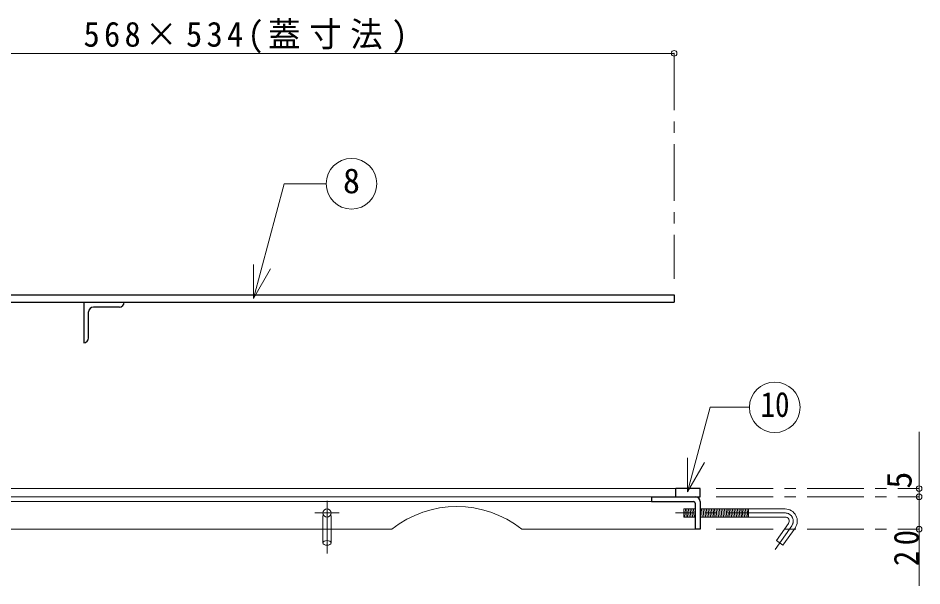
# Model space of a CAD drawing. Units: millimetres at full size, sheet at 1:7; details may follow other scales. Extents: x -1487 to 1348, y -983 to 984.
# Drawn here: x -240 to 317, y -294 to 56 of the extents above; entities that cross this region are included whole.
import ezdxf
from ezdxf.enums import TextEntityAlignment as Align

# ---------------------------------------------------------------- set-up
doc = ezdxf.new("R2010")
doc.units = ezdxf.units.MM
doc.header["$LTSCALE"] = 7
doc.header["$PDMODE"] = 32
doc.header["$PDSIZE"] = 3.5
doc.linetypes.add('CHAIN1', pattern=[8, 5, -1, 1, -1])
doc.linetypes.add('DASHED1', pattern=[1.8, 1.2, -0.6])
doc.layers.add('0-A', color=4, linetype='Continuous', lineweight=9)
doc.styles.add('ＭＳ ゴシック', font='')
doc.styles.get('ＭＳ ゴシック').set_extended_font_data('MS Gothic')

msp = doc.modelspace()

# ---------------------------------------------------------------- linework, layer by layer
at = {"layer": '0-A'}
for p, q in [((-369.857, 34.013), (164.143, 34.013)), ((170.041, -246.987), (170.45, -251.987)), ((171.045, -246.987), (171.453, -251.987)), ((172.048, -246.987), (172.456, -251.987)), ((173.051, -246.987), (173.46, -251.987)), ((174.055, -246.987), (174.463, -251.987)), ((175.058, -246.987), (175.466, -251.987)), ((176.061, -246.987), (176.47, -251.987)), ((177.065, -246.987), (177.143, -247.942)), ((180.143, -247.82), (180.483, -251.987)), ((181.078, -246.987), (181.486, -251.987)), ((182.081, -246.987), (182.49, -251.987)), ((183.085, -246.987), (183.493, -251.987)), ((184.088, -246.987), (184.496, -251.987)), ((185.091, -246.987), (185.5, -251.987)), ((186.095, -246.987), (186.503, -251.987)), ((187.098, -246.987), (187.506, -251.987)), ((188.101, -246.987), (188.51, -251.987)), ((189.105, -246.987), (189.513, -251.987)), ((190.108, -246.987), (190.516, -251.987)), ((191.111, -246.987), (191.52, -251.987)), ((192.115, -246.987), (192.523, -251.987)), ((193.118, -246.987), (193.526, -251.987)), ((194.121, -246.987), (194.53, -251.987)), ((195.125, -246.987), (195.533, -251.987)), ((196.128, -246.987), (196.536, -251.987)), ((197.131, -246.987), (197.54, -251.987)), ((198.135, -246.987), (198.543, -251.987)), ((199.138, -246.987), (199.546, -251.987)), ((200.141, -246.987), (200.55, -251.987)), ((201.145, -246.987), (201.553, -251.987)), ((202.148, -246.987), (202.556, -251.987)), ((203.151, -246.987), (203.56, -251.987)), ((204.155, -246.987), (204.563, -251.987)), ((205.158, -246.987), (205.566, -251.987)), ((206.161, -246.987), (206.57, -251.987)), ((207.165, -246.987), (207.573, -251.987)), ((208.168, -246.987), (208.576, -251.987)), ((209.171, -246.987), (209.58, -251.987)), ((210.041, -251.987), (210.041, -246.987)), ((-9.857, -259.487), (-916.857, -259.487)), ((-52.357, -259.487), (-52.357, -267.985)), ((-47.357, -259.487), (-47.357, -267.985)), ((177.143, -259.487), (70.143, -259.487))]:
    msp.add_line(p, q, dxfattribs=at)
at = {"layer": '0-A', "linetype": 'CHAIN1'}
for p, q in [((164.143, 34.013), (164.143, -104.987)), ((190.143, -234.487), (315.143, -234.487)), ((190.143, -239.487), (315.143, -239.487)), ((-49.857, -241.987), (-49.857, -274.418)), ((-57.357, -249.487), (-42.357, -249.487)), ((232.538, -249.487), (165.041, -249.487)), ((190.143, -259.487), (315.143, -259.487)), ((236.633, -257.355), (226.323, -272.08))]:
    msp.add_line(p, q, dxfattribs=at)
at = {"layer": '0-A', "color": 7, "lineweight": 18}
for p, q in [((-95.256, -117.176), (-76.297, -46.422)), ((-50.376, -46.422), (-76.297, -46.422)), ((-95.256, -117.176), (-95.256, -96.176)), ((-95.256, -117.176), (-84.756, -98.989)), ((172.284, -236.482), (186.26, -184.323)), ((210.574, -184.323), (186.26, -184.323)), ((172.284, -236.482), (172.284, -215.482)), ((172.284, -236.482), (182.784, -218.295)), ((165.143, -234.487), (-904.857, -234.487)), ((-889.857, -239.487), (150.143, -239.487)), ((-889.857, -242.487), (150.143, -242.487)), ((170.041, -251.987), (170.041, -246.987)), ((177.143, -246.987), (170.041, -246.987)), ((232.538, -246.987), (180.143, -246.987)), ((177.143, -251.987), (170.041, -251.987)), ((232.538, -251.987), (180.143, -251.987)), ((238.681, -258.789), (231.238, -269.418))]:
    msp.add_line(p, q, dxfattribs=at)
at = {"layer": '0-A', "color": 5, "lineweight": 25}
for p, q in [((-369.857, -114.987), (164.143, -114.987)), ((164.143, -114.987), (164.143, -119.487)), ((-382.357, -119.487), (164.143, -119.487)), ((-199.857, -119.487), (-199.857, -144.487)), ((-177.857, -122.487), (-193.857, -122.487)), ((-196.857, -141.487), (-196.857, -125.487)), ((150.143, -239.487), (180.143, -239.487)), ((150.143, -239.487), (150.143, -242.487)), ((180.143, -234.487), (165.143, -234.487)), ((165.143, -239.487), (165.143, -234.487)), ((180.143, -239.487), (180.143, -234.487)), ((150.143, -242.487), (176.143, -242.487)), ((177.143, -243.487), (177.143, -259.487)), ((180.143, -242.487), (180.143, -259.487)), ((180.143, -259.487), (177.143, -259.487))]:
    msp.add_line(p, q, dxfattribs=at)
at = {"layer": '0-A', "linetype": 'DASHED1'}
for p, q in [((-52.357, -259.487), (-52.357, -249.487)), ((-47.357, -259.487), (-47.357, -249.487))]:
    msp.add_line(p, q, dxfattribs=at)
at = {"layer": '0-A'}
msp.add_lwpolyline([(315.143, -199.487), (315.143, -239.487), (315.143, -294.487)], dxfattribs=at)
at = {"layer": '0-A', "color": 7, "lineweight": 18}
msp.add_lwpolyline([(234.586, -255.921), (227.143, -266.551), (231.238, -269.418)], dxfattribs=at)
for centre in [(-34.776, -46.422), (226.174, -184.323)]:
    msp.add_circle(centre, 15.6, dxfattribs=at)
at = {"layer": '0-A'}
msp.add_circle((-49.857, -249.487), 2.5, dxfattribs=at)
at = {"layer": '0-A', "color": 5, "lineweight": 25}
for centre, radius, start, end in [((-193.857, -125.487), 3, 90, 180), ((-177.857, -119.487), 3, 270, 0), ((-199.857, -141.487), 3, 270, 0), ((177.143, -242.487), 3, 0, 90), ((176.143, -243.487), 1, 0, 90)]:
    msp.add_arc(centre, radius, start, end, dxfattribs=at)
at = {"layer": '0-A'}
msp.add_arc((30.143, -309.63), 64.143, 51.41991, 128.58009, dxfattribs=at)
at = {"layer": '0-A', "color": 7, "lineweight": 18}
for radius in [7.5, 2.5]:
    msp.add_arc((232.538, -254.487), radius, 325, 90, dxfattribs=at)
at = {"layer": '0-A', "linetype": 'CHAIN1'}
msp.add_arc((232.538, -254.487), 5, 325, 90, dxfattribs=at)
at = {"layer": '0-A'}
msp.add_ellipse((-49.857, -267.974), major_axis=(2.5, 0), ratio=0.57, dxfattribs=at)
for p in [(164.143, 34.013), (315.143, -234.487), (315.143, -239.487), (315.143, -259.487)]:
    msp.add_point(p, dxfattribs=at)

# ---------------------------------------------------------------- texts
at = {"layer": '0-A', "color": 7, "style": 'ＭＳ ゴシック'}
msp.add_text('8', height=15.4, dxfattribs=at).set_placement((-40.026, -56.922), align=Align.BOTTOM_LEFT)
at = {"layer": '0-A', "color": 7, "style": 'ＭＳ ゴシック', "width": 0.85}
msp.add_text('10', height=15.4, dxfattribs=at).set_placement((217.424, -194.823), align=Align.BOTTOM_LEFT)
at = {"layer": '0-A', "color": 7, "style": 'ＭＳ ゴシック'}
msp.add_text('5', height=15.4, rotation=90, dxfattribs=at).set_placement((315.143, -234.487), align=Align.BOTTOM_LEFT)
at = {"layer": '0-A', "color": 7, "insert": (-199.982, 34.013), "char_height": 15.4, "attachment_point": 7, "style": 'ＭＳ ゴシック'}
msp.add_mtext('\\T1.27;\\W0.95;568×534(蓋寸法)', dxfattribs=at)
at = {"layer": '0-A', "color": 7, "insert": (315.143, -282.237), "char_height": 15.4, "attachment_point": 7, "rotation": 90, "style": 'ＭＳ ゴシック'}
msp.add_mtext('\\T1.36;\\W0.9;20', dxfattribs=at)

doc.saveas('drawing.dxf')
